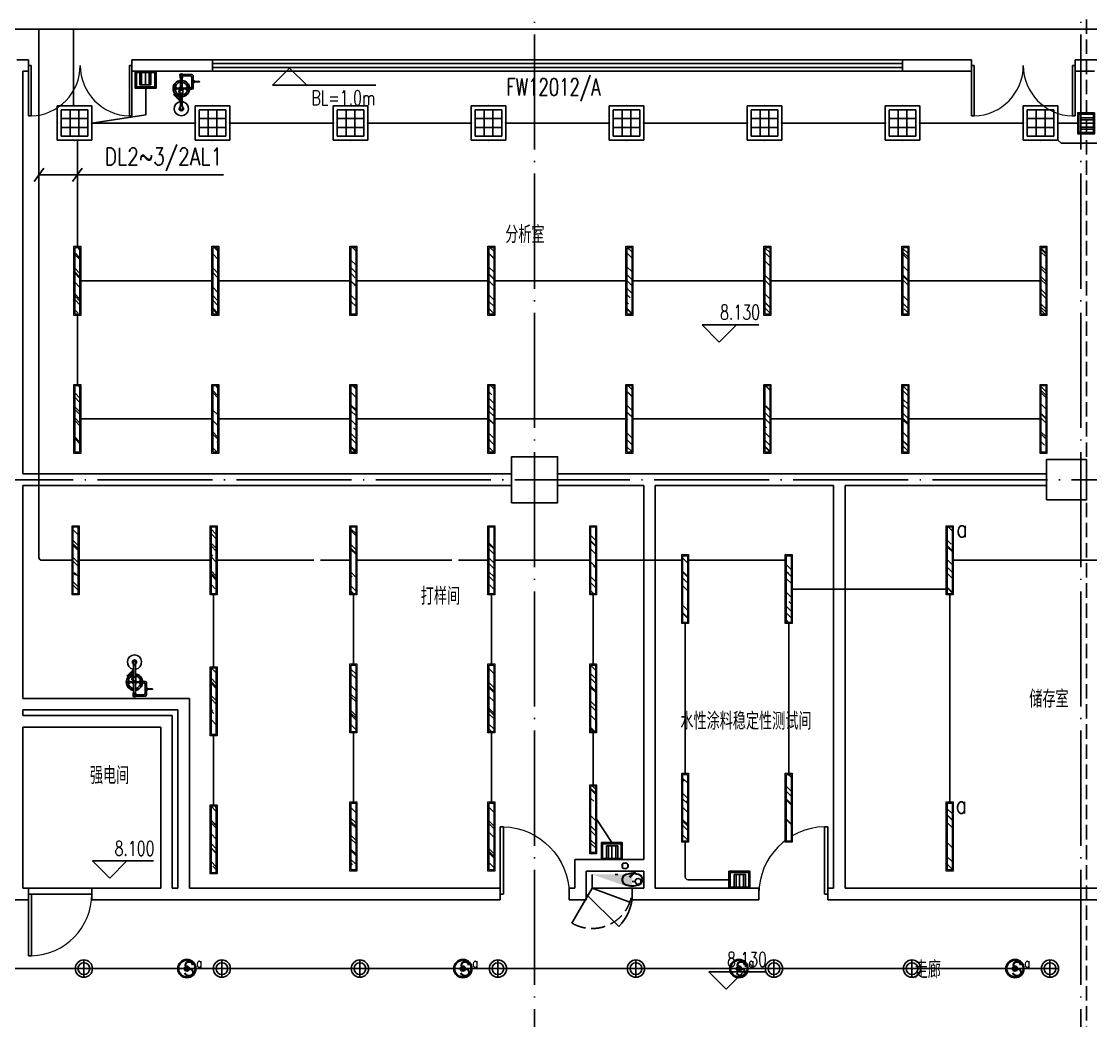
# Model space of a CAD drawing. Extents: x -621157 to 1764546, y -106808 to 741893.
# Drawn here: x 390501 to 409094, y 110600 to 127966 of the extents above; entities that cross this region are included whole.
import ezdxf
from ezdxf.enums import TextEntityAlignment as Align

# ---------------------------------------------------------------- set-up
doc = ezdxf.new("R2010")
doc.units = 0
doc.header["$LTSCALE"] = 1000
doc.header["$MEASUREMENT"] = 0
doc.linetypes.add('XREF-A-101-平面图_t3$0$DASH', pattern=[0.35, 0.25, -0.1])
doc.linetypes.add('XREF-A-101-平面图_t3$0$DOTE', pattern=[2.4200000000000004, 2, -0.2, 0.02, -0.2])
for name, color, linetype in [('0-底图', 7, 'Continuous'), ('A-吊顶图及精装修区域', 7, 'Continuous'), ('EQUIP-照明', 3, 'Continuous'), ('I-LIGHT', 3, 'Continuous'), ('SIG_TEXT', 2, 'Continuous'), ('TEL_TEXT', 7, 'Continuous'), ('WIRE-控制', 6, 'Continuous'), ('WIRE-照明', 4, 'Continuous'), ('XREF-A-101-平面图_t3$0$1212121', 8, 'Continuous'), ('XREF-A-101-平面图_t3$0$A-COLUMN', 8, 'Continuous'), ('XREF-A-101-平面图_t3$0$A-DIM_ELEV', 8, 'Continuous'), ('XREF-A-101-平面图_t3$0$A-DOTE', 8, 'Continuous'), ('XREF-A-101-平面图_t3$0$A-DRWD', 8, 'Continuous'), ('XREF-A-101-平面图_t3$0$A-DRWD-TEXT', 8, 'Continuous'), ('XREF-A-101-平面图_t3$0$A-GROUND', 8, 'Continuous'), ('XREF-A-101-平面图_t3$0$A-ROOM-CH', 8, 'Continuous'), ('XREF-A-101-平面图_t3$0$A-WALL', 8, 'Continuous'), ('XREF-A-101-平面图_t3$0$A-WINDOW', 8, 'Continuous'), ('XREF-A-101-平面图_t3$0$P-EQUIPMENT', 8, 'Continuous'), ('XREF-A-101-平面图_t3$0$家具-实验室家具', 8, 'Continuous'), ('XREF-A-101-平面图_t3$0$水-尺寸', 8, 'Continuous'), ('控制系统', 6, 'Continuous')]:
    doc.layers.add(name, color=color, linetype=linetype)
doc.layers.add('弱电设备层', color=1, linetype='Continuous', lineweight=9)
doc.layers.add('灯具图例与顶面填充$0$I-C-light', color=3, linetype='Continuous', lineweight=13)
doc.styles.add('_TEL_DIM', font='SIMPLEX', dxfattribs={"width": 0.8, "height": 3.5, "bigfont": 'HZTXT'})
doc.styles.add('DIM_FONT', font='ROMANS', dxfattribs={"width": 0.8, "bigfont": 'HZDXC'})
doc.styles.get("Standard").update_dxf_attribs({"font": 'romans.shx', "bigfont": 'HZDXC.SHX'})
doc.styles.add('XREF-A-101-平面图_t3$0$-HZDXCROMANS', font='ROMANS.shx', dxfattribs={"bigfont": 'HZDXC.shx'})
doc.styles.add('XREF-A-101-平面图_t3$0$A-STANDARD', font='SIMPLEX', dxfattribs={"bigfont": 'GBCBIG'})
doc.styles.add('XREF-A-101-平面图_t3$0$A-WIN-LABEL', font='SIMPLEX', dxfattribs={"bigfont": 'GBCBIG'})
doc.styles.add('XZC', font='SIMPLEX.SHX', dxfattribs={"width": 0.7, "bigfont": 'hztxt.shx'})
doc.linetypes.add('Ground', pattern='A,0.75,-0.125,[135,sr.shx,S=0.1,R=0,X=-0.15,Y=0],0.125,-0.125', length=1.125)
doc.linetypes.add('LED_LINE', pattern='A,12.7,-5.08,["LED",XZC,S=2.54,R=0,X=-2.54,Y=-1.27],-6.35', length=24.13)
doc.dimstyles.get("Standard").update_dxf_attribs({"dimscale": 100, "dimtxt": 3.5, "dimasz": 1, "dimexe": 2.5, "dimexo": 3, "dimgap": 1.5, "dimtad": 1, "dimdec": 0, "dimzin": 0, "dimdsep": 46, "dimtxsty": 'Standard', "dimblk": 'ARCHTICK', "dimcen": 0.09, "dimadec": 0, "dimazin": 0, "dimtfac": 1, "dimtdec": 0, "dimtix": 1, "dimtmove": 2, "dimatfit": 3, "dimfxl": 0, "dimtolj": 1, "dimtzin": 0, "dimarcsym": 0})

# ---------------------------------------------------------------- blocks, each defined once
blk = doc.blocks.new('XREF-A-101-平面图_t3$0$轴网(2)')
at = {"layer": 'XREF-A-101-平面图_t3$0$A-DOTE', "linetype": 'XREF-A-101-平面图_t3$0$DOTE'}
for p, q in [((28500, -3300.000000282307), (28500, 43300.00000002701)), ((38000, -3300.000000282307), (38000, 43300.00000002701)), ((-3300.000003941357, 20000), (69800.00000013877, 20000))]:
    blk.add_line(p, q, dxfattribs=at)
blk = doc.blocks.new('XREF-A-101-平面图_t3$0$柱网2F')
at = {"layer": 'XREF-A-101-平面图_t3$0$A-COLUMN'}
for points in [[(28099.99999995437, -20400.00000055961), (28899.99999995437, -20400.00000055961), (28899.99999995437, -19600.00000055961), (28099.99999995437, -19600.00000055961)], [(37399.99999933597, -20350.00000055961), (38099.99999971781, -20350.00000055961), (38099.99999971781, -19650.00000055961), (37399.99999933597, -19650.00000055961)]]:
    blk.add_lwpolyline(points, close=True, dxfattribs=at)
blk = doc.blocks.new('XREF-A-101-平面图_t3$0$ROOM')
at = {"layer": 'XREF-A-101-平面图_t3$0$A-ROOM-CH', "style": 'XREF-A-101-平面图_t3$0$-HZDXCROMANS', "width": 0.6}
for tag, p in [('中文房间名称', (0, -999.9999999999964)), ('英文房间名称', (0, -1499.999999999996))]:
    blk.add_attdef(tag, text='', height=300, dxfattribs=at).set_placement(p, align=Align.CENTER)
blk = doc.blocks.new('_ArchTick')
at = {"color": 0, "linetype": 'ByBlock', "const_width": 0.4}
blk.add_lwpolyline([(-0.5, -0.5), (0.5, 0.5)], dxfattribs=at)
blk = doc.blocks.new('*D25423')
at = {"layer": 'Defpoints', "color": 0}
blk.add_point((0, 0), dxfattribs=at)
blk.add_point((0, 0), dxfattribs=at)
blk.add_point((0, 0), dxfattribs=at)
blk.add_point((0, 0), dxfattribs=at)
at = {"layer": 'XREF-A-101-平面图_t3$0$水-尺寸', "color": 0, "linetype": 'ByBlock', "lineweight": -2}
blk.add_line((0, 300), (0, 250), dxfattribs=at)
blk.add_line((0, 300), (0, 250), dxfattribs=at)
blk.add_arc((0, 0), 0, 180, 180, dxfattribs=at)
at = {"layer": 'XREF-A-101-平面图_t3$0$水-尺寸', "color": 0, "linetype": 'ByBlock', "lineweight": -2, "xscale": 100, "yscale": 100, "zscale": 100}
for rotation in [90, 90.00000000000001]:
    blk.add_blockref('_ArchTick', (0, 0), dxfattribs=dict(at, rotation=rotation))
at = {"layer": 'XREF-A-101-平面图_t3$0$水-尺寸', "color": 0, "insert": (0, 0), "char_height": 350, "attachment_point": 5}
blk.add_mtext('\\A1;0%%d', dxfattribs=at)
blk = doc.blocks.new('XREF-A-101-平面图_t3$0$Shower_plan')
at = {"layer": 'XREF-A-101-平面图_t3$0$1212121'}
for p, q in [((-20.38732161710504, -111.8751057969639), (-20.38741419382859, -94.03529082040768)), ((-16.43627401452977, -313.7513316784753), (-16.43728107551578, -119.6875852990197)), ((16.43872598547023, -313.7511610792717), (16.43771892448422, -119.6874146998161)), ((20.38767838280182, -111.8748942021048), (20.38758580607828, -94.03507922554854)), ((164.2387425079214, -89.9232749825751), (164.2387425079214, -65.5)), ((183.7512000342394, -113.5), (207.7512000342394, -113.5)), ((212.0398391601193, -177.4825908186031), (207.7512000342394, -177.4825685633696)), ((215.1648067268106, -183.732607035141), (219.7398067267641, -183.7326307762996)), ((-94.43482780561317, -290.3749935188098), (-90.11887410667259, -290.4263712189859)), ((-75.38659235893283, -314.6870369400131), (-21.95459727954585, -315.1530535995262)), ((-75.26885418279562, -301.1875503675546), (-17.66767072945368, -301.6899293458555)), ((-34.3735605214024, -354.8922234539641), (-31.2485605214024, -354.8922072373098)), ((-34.37352808809374, -361.1422234538477), (-31.24852808809374, -361.1422072371934)), ((74.91789352882188, -302.4974308308447), (17.3167100752471, -301.9950518525438)), ((74.80015535268467, -315.9969174034195), (21.95706578635145, -315.5360369881382)), ((93.96612897526938, -326.8094742521644), (89.65017527656164, -326.7580965518719)), ((159.7512000342394, -296.5922338854289), (159.7512000342394, -320.592233885458)), ((183.7213266286271, -273.7893266339961), (207.7512000342394, -273.7893266339961)), ((212.0398391601193, -199.3576232514461), (207.7512000342394, -199.3576455066795)), ((215.1647580768476, -193.1076070350246), (219.7397580770339, -193.1076307761832)), ((-16.4347526562633, -606.9218877173262), (-16.4358458785573, -396.2544953338802)), ((16.4402473437367, -606.9217171181226), (16.4391541214427, -396.2543247346766))]:
    blk.add_line(p, q, dxfattribs=at)
for points in [[(-22.26228107523639, -119.6876155269565), (-22.26232161710504, -111.8751155269565), (22.26267838280182, -111.8748844721122), (22.26271892467048, -119.6873844719958)], [(-37.49780752474908, -499.9970463420032), (-34.37280752474908, -499.9970301253488), (-34.37360653898213, -346.0245285240235), (-37.49860653898213, -346.0245447406778)], [(23.96253858075943, -387.6291977155488), (-23.95931985497009, -387.6294463978847), (-23.95957577007357, -338.3138295413228), (-21.95448749570642, -336.3087204570184), (21.95717358158436, -336.3084925848525), (23.96228266588878, -338.3135808591032)]]:
    blk.add_lwpolyline(points, close=True, dxfattribs=at)
for points in [[(143.262583513977, -320.592233885458), (183.7512000342394, -320.592233885458, 0.414213562373095), (207.7512000342394, -296.592233885458), (207.7512000342394, -89.5, 0.4142135623731468), (183.7512000342394, -65.5), (23.3465736247017, -65.5000000000291)], [(143.2361511571507, -296.5922338854289), (159.7512000342394, -296.5922338854289, 0.414213562373095), (183.7512000342394, -272.5922338854289), (183.7512000342394, -113.5, 0.414213562373095), (159.7512000342394, -89.5), (23.34657362468715, -89.5)], [(-92.62638109421823, -325.0068469820544, -0.03496246130469479), (-94.73800374299753, -325.1361868738895, -0.1048723795575514), (-100.8741382375592, -323.7788244041149, -0.1009094384567639), (-106.1556970203528, -319.9455592884915, -0.09576801971267164), (-109.6043490284355, -314.3318009270588, -0.09242464082948439), (-110.7962622508639, -307.6142131338129, -0.09242464082948516)], [(-110.7962622508639, -307.6142131338129, -0.09242464082948516), (-109.4873619835125, -300.9184366307454, -0.09576801971267423), (-105.941319259, -295.3656837450108, -0.1009094384567554), (-100.5937040044228, -291.6251228634501, -0.1048723795575489), (-94.43482780561317, -290.3749935188098, -0.001591059795797627), (-94.33844209637027, -290.3761409074068, -0.100909438456764)], [(-37.49858936306555, -349.3344328879612, 0.1537375786967731), (-38.2798522367375, -346.8536350042559), (-42.9673522367375, -346.8536593292374, 0.0782475462401338), (-43.74858936306555, -349.3344653212698), (-43.74851212056819, -364.2192769485991, 0.1537375786967731), (-42.96724924689624, -366.7000748323044), (-38.27974924689624, -366.7000505073229, 0.1537375786967731), (-37.49851212056819, -364.2192445152905)], [(92.15768226410728, -292.1776207889197, -0.03496246130469479), (94.26930491288658, -292.048280897201, -0.1048723795575514), (100.4054394074483, -293.4056433668593, -0.1009094384567639), (105.6869981902419, -297.2389084824827, -0.09576801971267164), (109.1356501983246, -302.8526668439154, -0.09242464082948439), (110.327563420753, -309.5702546370449, -0.09242464082948516)], [(110.327563420753, -309.5702546370449, -0.09242464082948516), (109.0186631534016, -316.2660311401123, -0.09576801971267423), (105.4726204288891, -321.8187840259634, -0.1009094384567554), (100.1250051743118, -325.5593449075241, -0.1048723795575489), (93.96612897526938, -326.8094742521644, -0.001591059795797627), (93.86974326602649, -326.8083268635673, -0.100909438456764)], [(-16.43515028303955, -530.2979750528466), (-127.684378333739, -419.0499016152462, -1), (-122.1601352730067, -413.5256012200844)], [(-122.1601352730067, -413.5256012200844), (-52.63438540149946, -483.0506295104278, -1)], [(-37.49785492441151, -490.8630509620998), (-54.25236658763606, -490.8631379067665, -1), (-54.25240712950472, -483.0506379068829), (-37.49789546581451, -483.0505509622162)], [(-44.8218448596308, -490.8630889686756), (-16.43520761758555, -519.2494315969525, -1)], [(-23.01373027369846, -387.6294414908625), (-23.01369191787671, -395.0207266872749, 0.154019080069413), (-19.10334316419903, -396.2545091763604), (19.10665140708443, -396.25431089208, 0.154019080069413), (23.01698735530954, -395.020487818867), (23.01694899972063, -387.629202622571)]]:
    blk.add_lwpolyline(points, format="xyb", dxfattribs=at)
for points in [[(212.0398391601193, -177.4825908186031), (213.6023391601193, -177.4825989269302), (215.1648310517921, -179.045107035141), (215.1647337518662, -197.7951070349081), (213.602225643539, -199.357598926581)], [(212.0398391601193, -199.3576232514461), (213.6023391601193, -199.3576151431189), (215.1648310517921, -197.7951070349081), (215.1647337518662, -179.045107035141), (213.602225643539, -177.4826151434681)], [(-23.95940865634475, -370.5171694116434), (-31.24847943813074, -370.5172072370769), (-31.24860917136539, -345.5172072374262), (-23.95953838957939, -345.5171694121091)], [(-21.95448749570642, -336.3087204570184), (-21.95460455317516, -313.7513603147818), (21.95705652388278, -313.7511324427323), (21.95717358158436, -336.3084925848525)], [(-34.37285492441151, -490.8630347454455), (-28.47111658763606, -490.8630041193683), (-28.47115712950472, -483.0505041194847), (-34.37289546581451, -483.0505347455619)], [(-31.24699319631327, -656.9207182016689), (-19.52091869490687, -636.6103179883212)], [(19.53415147343185, -636.6229842801113), (31.25300680368673, -656.9203938685823), (15.62814724433701, -683.9837688198313), (-15.62185275566299, -683.9839309862582), (-31.24699319631327, -656.9207182016689)]]:
    blk.add_lwpolyline(points, dxfattribs=at)
for points in [[(221.3022175351653, -200.920138884394), (229.1147175351653, -200.9201794260298, 0.4142135623730951), (230.6772256437253, -199.357687534357), (230.6772530092421, -194.0842500344734, -0.4142135623731049), (232.2397611173365, -192.5217581428005), (312.7085111173365, -192.5221757216495, 0.4142135623730951), (313.4897651716165, -191.7409297758131), (313.4897996321815, -185.1003047759295, 0.4142135623730951), (312.7085536862287, -184.319050721766), (232.2398036862287, -184.318633142917, -0.4142135623730951), (230.677311794323, -182.7561250345898), (230.6773391603056, -177.4826875347062, 0.4142135623730951), (229.1148472683999, -175.920179426379), (221.3023472683999, -175.9201388847432, 0.4142135623730951), (219.7398391603056, -177.482630776416), (219.7397256437253, -199.3576307760668, 0.4142135623730951)], [(-106.4803085521562, -307.665590833989, -0.09242464082948516), (-105.1714082848048, -300.9698143309215, -0.09576801971267423), (-101.6253655605251, -295.4170614451868, -0.1009094384567554), (-96.27775030548219, -291.6765005636262, -0.1048723795575489), (-90.11887410667259, -290.4263712189859, -0.1048723795575556), (-83.98273961211089, -291.7837336887605, -0.100909438456764), (-78.70118082931731, -295.6169988043839, -0.09576801971268463), (-75.25252882123459, -301.2307571658166, -0.09242464082948798), (-74.06061559927184, -307.9483449590625, -0.092424640829484), (-75.36951586639043, -314.6441214620136, -0.09576801971268026), (-78.91555859067012, -320.1968743478647, -0.10090943845676), (-84.26317384571303, -323.9374352294253, -0.1048723795575508), (-90.42205004452262, -325.1875645740656, -0.1048723795575514), (-96.55818453908432, -323.8302021042909, -0.1009094384567639), (-101.8397433218779, -319.9969369886676, -0.09576801971267164), (-105.2883953299606, -314.3831786272349, -0.09242464082948439)], [(106.0116097218124, -309.5188769368688, -0.09242464082948516), (104.7027094546938, -316.2146534399362, -0.09576801971267423), (101.1566667304141, -321.7674063257873, -0.1009094384567554), (95.80905147537123, -325.5079672072316, -0.1048723795575489), (89.65017527656164, -326.7580965518719, -0.1048723795575556), (83.51404078199994, -325.4007340822136, -0.100909438456764), (78.23248199920636, -321.5674689665902, -0.09576801971268463), (74.78382999112364, -315.9537106051575, -0.09242464082948798), (73.59191676892806, -309.236122812028, -0.092424640829484), (74.90081703604665, -302.5403463089606, -0.09576801971268026), (78.44685976055916, -296.9875934231095, -0.10090943845676), (83.79447501560207, -293.2470325415488, -0.1048723795575508), (89.95335121441167, -291.9969031969085, -0.1048723795575514), (96.08948570897337, -293.3542656666832, -0.1009094384567639), (101.371044491767, -297.1875307823066, -0.09576801971267164), (104.8196964998497, -302.8012891436229, -0.09242464082948439)], [(-19.5157434620196, -656.86944815272), (-19.5285026562633, -606.921903771814), (19.5339973437367, -606.9217010636348), (19.5342565382598, -656.8692455095006, -1.000000000000236)]]:
    blk.add_lwpolyline(points, format="xyb", close=True, dxfattribs=at)
for centre, radius in [((-1.164153218269348e-10, -77.5), 26.25000000035418), ((-1.164153218269348e-10, -77.5), 16.43750000021945), ((-59.77668725384865, -481.4326448461507), 3.906250000052664)]:
    blk.add_circle(centre, radius, dxfattribs=at)
for centre, radius, start, end in [((0.001200032304041088, -308.7499999968568), 143.750000001938, 96.56630742033923, 263.4342872247272), ((0.001200032304041088, -308.7499999968568), 138.7500000018706, 96.80401909926765, 263.1965755394629), ((0.001200032304041088, -308.7499999968568), 143.750000001938, 276.5663074203392, 83.4342872247272), ((0.001200032304041088, -308.7499999968568), 138.7500000018706, 276.8040190992676, 83.19657553946291), ((-0.2343494152883068, -308.5922338854289), 111.1750000014988, 98.38006954100634, 261.6205250975174), ((-0.2343494152883068, -308.5922338854289), 36.00000000048535, 190.307220199843, 231.7639697458169), ((-0.2343494152883068, -308.5922338854289), 36.00000000048535, 116.7474590651293, 168.6933744529754), ((-0.2343494152883068, -308.5922338854289), 18.75000000025278, 149.780856361441, 195.9710956486811), ((-0.2343494152883068, -308.5922338854289), 111.1750000014988, 278.6255551403021, 81.37503951491487), ((-0.2343494152883068, -308.5922338854289), 36.00000000048535, 10.30722019984303, 62.41036952207711), ((-0.2343494152883068, -308.5922338854289), 18.75000000025278, 344.029499005196, 27.22374202344961), ((-0.2343494152883068, -308.5922338854289), 36.00000000048535, 308.7702242563111, 348.6933744529754), ((0.003006803686730564, -656.9205560351256), 124.5898968914019, 97.58159588758213, 82.41899877456459), ((0.003006803686730564, -656.9205560351256), 37.50000000050557, 121.3804087790803, 58.61213086030856)]:
    blk.add_arc(centre, radius, start, end, dxfattribs=at)
blk = doc.blocks.new('XREF-A-101-平面图_t3$0$G$C45C07046')
at = {"layer": 'XREF-A-101-平面图_t3$0$家具-实验室家具', "color": 252, "rotation": 1.29395466828384e-08}
blk.add_blockref('XREF-A-101-平面图_t3$0$Shower_plan', (122358.383637743, 127107.0718529529, 299.9999999999977), dxfattribs=at)
at = {"layer": 'XREF-A-101-平面图_t3$0$家具-实验室家具', "color": 252, "xscale": -1, "rotation": 179.9999999870604}
blk.add_blockref('XREF-A-101-平面图_t3$0$Shower_plan', (121543.5734563926, 116173.8391162378, 299.9999999999977), dxfattribs=at)
blk = doc.blocks.new('XREF-A-101-平面图_t3$0$DOOR2DLIB$SYSLIB$00000107')
at = {"color": 0}
for p, q in [((0.45, 0.9750000000000001), (0.5000000000000002, 0.9750000000000001)), ((0.45, 0), (0.45, 0.9750000000000001)), ((0.5, 0), (0.5, 0.9750000000000001)), ((0.5, 0), (0.45, 0))]:
    blk.add_line(p, q, dxfattribs=at)
at = {"color": 0, "lineweight": 13}
blk.add_arc((0.475, 0), 0.975, 91.4692835813538, 180, dxfattribs=at)
blk = doc.blocks.new('XREF-A-101-平面图_t3$0$DOOR2DLIB$SYSLIB$00000108')
at = {"color": 0}
for p, q in [((-0.5, -5.684341886080802e-17), (-0.5000000000000007, 0.4875)), ((-0.4750000000000007, 0.4875), (-0.5000000000000007, 0.4875)), ((-0.475, -2.842170943040401e-17), (-0.4750000000000007, 0.4875)), ((0.475, -2.842170943040401e-17), (0.4750000000000007, 0.4875)), ((0.4750000000000007, 0.4875), (0.5000000000000007, 0.4875)), ((0.5, -5.684341886080802e-17), (0.5000000000000007, 0.4875)), ((-0.5, -5.684341886080802e-17), (-0.475, -2.842170943040401e-17)), ((0.5, -5.684341886080802e-17), (0.475, -2.842170943040401e-17))]:
    blk.add_line(p, q, dxfattribs=at)
at = {"color": 0, "lineweight": 13}
for centre, start, end in [((-0.4875, -4.263256414560601e-17), 0, 88.53071641864632), ((0.4875, -4.263256414560601e-17), 91.4692835813537, 180)]:
    blk.add_arc(centre, 0.4875, start, end, dxfattribs=at)
blk = doc.blocks.new('XREF-A-101-平面图_t3$0$WINDOW2DLIB$DYNSTYLE$00000005')
at = {"color": 0}
for points in [[(-0.4999999999999964, 0.5000000000000142), (-0.4999999999999964, -0.4999999999999858)], [(-0.4999999999999964, 0.5000000000000142), (0.5000000000000036, 0.5000000000000142)], [(0.5000000000000036, -0.4999999999999858), (0.5000000000000036, 0.5000000000000142)], [(0.5000000000000036, 0.1666666666666714), (-0.4999999999999964, 0.1666666666666714)], [(0.5000000000000036, -0.1666666666666572), (-0.4999999999999964, -0.1666666666666572)], [(-0.4999999999999964, -0.4999999999999858), (0.5000000000000036, -0.4999999999999858)]]:
    blk.add_lwpolyline(points, dxfattribs=at)
blk = doc.blocks.new('XREF-A-101-平面图_t3$0$DOOR2DLIB$SYSLIB$00000101')
at = {"color": 0}
blk.add_line((0.4999999999999964, 3.552713678800501e-15), (-0.2071067811864751, 0.7071067811864857), dxfattribs=at)
blk.add_arc((0.5000000000013856, -1.154631945610163e-12), 1.000000000001696, 135, 180, dxfattribs=at)
blk = doc.blocks.new('筒灯')
at = {"color": 8}
for p, q in [((150.000000493601, 4.433095455169678e-07), (-150.0000005108304, 4.433095455169678e-07)), ((4.656612873077393e-09, 150.0000012107193), (6.05359673500061e-09, -150.0000003315508))]:
    blk.add_line(p, q, dxfattribs=at)
blk.add_circle((6.05359673500061e-09, -3.390014171600342e-07), 150.0000004976955)
blk.add_circle((6.05359673500061e-09, -3.390014171600342e-07), 102.0000002986173, dxfattribs=at)
blk = doc.blocks.new('G$C3816A8C5')
at = {"layer": '弱电设备层', "lineweight": -3}
for p, q in [((-114.4877309418807, 24.70498821584624), (-114.4877309418807, 297.8397241578496)), ((-114.4877309418807, 297.8397241578496), (129.2854654945259, 297.8397241578496)), ((-72.43101293776999, 24.70498821584624), (-72.43101293776999, 297.8397241578496)), ((0.9039043843513355, 24.70498821584624), (0.9039043843513355, 297.8397241578496)), ((87.22874749041512, 24.70498821584624), (87.22874749041512, 297.8397241578496)), ((129.2854654945259, 24.70498821584624), (129.2854654945259, 297.8397241578496))]:
    blk.add_line(p, q, dxfattribs=at)
for points in [[(-227.8072197995207, 0), (-227.8072197995207, 368.1061068811396), (227.8072197995498, 368.1061068811396), (227.8072197995498, 0)], [(-200.4067214243405, 24.70498821584624), (-200.4067214243405, 340.8878406441363), (202.2145301930141, 340.8878406441363), (202.2145301930141, 24.70498821584624)]]:
    blk.add_lwpolyline(points, close=True, dxfattribs=at)
blk = doc.blocks.new('灯具图例与顶面填充$0$顶面图例$0$16-吊线灯-011')
at = {"color": 8}
blk.add_wipeout([(7.275957614183426e-11, 35.00000000004627), (7.275957614183426e-11, -24.999999999941792), (600.0000000000729, -24.999999999941792), (600.0000000000729, 35.00000000004627)], dxfattribs=at)
at = {"linetype": 'ByBlock'}
h = blk.add_hatch(dxfattribs=at)
h.set_pattern_fill('AR-RROOF', color=250, scale=5.000000000000005, angle=45)
h.set_pattern_definition([(45, (-809054.5176803959, -461832.9262940821), (107.7630734528299, 287.3681958742129), [1905.000000000004, -254.0000000000005, 635.0000000000007, -127.0000000000002]), (45, (-808979.981554591, -461668.5876070666), (-209.2399676209113, 29.63484519952821), [381.0000000000003, -41.91000000000004, 762.0000000000007, -95.25000000000009]), (45, (-809085.9485768196, -461711.6928364477), (406.8056022844329, 527.1410343067594), [1016.000000000002, -177.8000000000002, 508.000000000001, -127.0000000000002])])
h.paths.add_polyline_path([(10.00000000004366, 24.99999999262218), (590.0000000000437, 24.99999999262218), (590.0000000000437, -15.00000000740692), (10.00000000004366, -15.00000000740692)])
at = {"color": 0, "linetype": 'ByBlock'}
for points in [[(4.365574568510056e-11, 35.00000000007276), (600.0000000000437, 35.00000000007276), (600.0000000000437, -24.99999999995634), (4.365574568510056e-11, -24.99999999995634)], [(10.00000000004366, 24.99999999262218), (590.0000000000437, 24.99999999262218), (590.0000000000437, -15.00000000740692), (10.00000000004366, -15.00000000740692)]]:
    blk.add_lwpolyline(points, close=True, dxfattribs=at)
blk = doc.blocks.new('$equip$00001153')
for p, q in [((-0.5, 0.5), (0.5, 0.5)), ((-0.5, -0.5), (-0.5, 0.5)), ((-0.3846153846170637, 0.3846153846170637), (0.3846153846170637, 0.3846153846170637)), ((-0.3846153846170637, -0.3846153846170637), (-0.3846153846170637, 0.3846153846170637)), ((-0.1285846153841703, 0.3846153846170637), (-0.1285846153841703, -0.3846153846170637)), ((0.1280153846164467, 0.3846153846170637), (0.1280153846164467, -0.3846153846170637)), ((0.3846153846170637, 0.3846153846170637), (0.3846153846170637, -0.3846153846170637)), ((0.5, 0.5), (0.5, -0.5)), ((-0.3846153846170637, 0.1280153846164467), (0.3846153846170637, 0.1280153846164467)), ((-0.3846153846170637, -0.1285846153841703), (0.3846153846170637, -0.1285846153841703)), ((0.5, -0.5), (-0.5, -0.5)), ((0.3846153846170637, -0.3846153846170637), (-0.3846153846170637, -0.3846153846170637))]:
    blk.add_line(p, q)
for p in [(0, 0.5), (-0.5, 0), (0.5, 0), (0, -0.5)]:
    blk.add_point(p)
at = {"layer": 'TEL_TEXT', "style": '_TEL_DIM', "flags": 1}
blk.add_attdef('A', text='', height=2e-05, dxfattribs=at).set_placement((0, 0), align=Align.MIDDLE_CENTER)
blk = doc.blocks.new('G$CDFA8365F')
at = {"layer": 'EQUIP-照明', "xscale": 600.000000002794, "yscale": 600.0000000027358, "zscale": 600.0000000027285}
for p in [(-46000.00000042608, -13799.99999999863), (-43600.00000042608, -13799.99999999863), (-41200.00000042608, -13799.99999999863), (-38800.00000042887, -13800), (-36400.00000042887, -13800), (-34000.00000042887, -13800), (-31600.00000042887, -13800), (-29200.00000042887, -13800)]:
    blk.add_blockref('$equip$00001153', p, dxfattribs=at)
at = {"layer": '灯具图例与顶面填充$0$I-C-light', "xscale": 2, "yscale": 2, "zscale": 2, "rotation": 90}
for p in [(-45939.99999647005, -17143.16756143064), (-43539.99999647564, -17143.16756143064), (-41139.99999648123, -17143.16756143064), (-38739.99999648682, -17143.16756143064), (-36339.99999649241, -17143.16756143064), (-33939.99999649799, -17143.16756143064), (-31539.99999650358, -17143.16756143064), (-29139.99999650917, -17143.16756143064), (-45939.99999647005, -19543.16756143064), (-43539.99999647564, -19543.16756143064), (-41139.99999648123, -19543.16756143064), (-38739.99999648682, -19543.16756143064), (-36339.99999649241, -19543.16756143064), (-33939.99999649799, -19543.16756143064), (-31539.99999650358, -19543.16756143064), (-29139.99999650917, -19543.16756143064), (-45970.00000041525, -22000.40696082902), (-43570.00000041525, -22000.40696082902), (-41139.99999648123, -22000.40696082902), (-38739.99999648682, -22000.40696082902), (-36970.00000042643, -22000.40696082902), (-30770.00000356013, -22000.40696082902), (-35369.9999999943, -22500.40696082902), (-33569.99999999988, -22500.40696082902), (-41139.99999648123, -24400.40696082902), (-38739.99999648682, -24400.40696082902), (-36970.00000042643, -24400.40696082902), (-43570.00000041525, -24450.14436269613), (-35369.9999999943, -26300.40696082902), (-33569.99999999988, -26300.40696082902), (-36970.00000042643, -26500.40696082902), (-43570.00000041525, -26850.14436269618), (-41139.99999648123, -26800.40696082902), (-38739.99999648682, -26800.40696082902), (-30770.00000356013, -26800.40696082902)]:
    blk.add_blockref('灯具图例与顶面填充$0$顶面图例$0$16-吊线灯-011', p, dxfattribs=at)
at = {"layer": 'SIG_TEXT', "style": 'DIM_FONT', "width": 0.7999999999999999}
for p in [(-30665.08401548347, -21000.00000537136, -672), (-30675.08401548359, -25800.00000537121, -672)]:
    blk.add_text('a', height=299.9999969301508, dxfattribs=at).set_placement(p)
blk = doc.blocks.new('SS')
at = {"layer": '控制系统'}
for p, q in [((351170.9221814078, 52844.45951377213), (351274.5720618328, 52740.80963334715)), ((351274.5720618328, 52844.45951377213), (351170.9221814078, 52740.80963334715)), ((351194.699666087, 52860.34712109803), (351250.7945771536, 52724.92202602094)), ((351250.7945771537, 52860.3471210982), (351194.699666087, 52724.92202602094)), ((351222.7471216203, 52865.92610687733), (351222.7471216203, 52719.34304024195)), ((351296.038654938, 52792.63457355965), (351149.4555883026, 52792.63457355965)), ((351290.4596691587, 52820.68202909302), (351155.0345740816, 52764.58711802625)), ((351155.0345740816, 52820.68202909302), (351290.4596691589, 52764.58711802625))]:
    blk.add_line(p, q, dxfattribs=at)
for radius in [302.5488719271049, 271.6729293606855, 83.51830983058623, 73.29153331768786]:
    blk.add_circle((351222.7471216203, 52792.63457355965), radius, dxfattribs=at)
at = {"color": 7, "style": '_TEL_DIM', "width": 0.7999999999999998}
blk.add_text('s', height=673.2195845697329, dxfattribs=at).set_placement((351098.1309918379, 52553.55813561331))
at = {"layer": 'SIG_TEXT', "style": 'DIM_FONT', "width": 0.75}
blk.add_text('a', height=299.9999999301508, dxfattribs=at).set_placement((351534.8636026714, 52834.51685325167))
blk = doc.blocks.new('XREF-A-101-平面图_t3$0$单出口消火栓新')
for p, q in [((-240.0000000015134, 700), (-846.2177826506086, 1049.999999999956)), ((-479.4141003288096, 42.21516544965561), (-240.0000000015134, 700)), ((-240.0000000008149, 0), (-240.0000000015134, 700)), ((-240.0000000015134, 700), (-1.513399183750153e-09, 700))]:
    blk.add_line(p, q)
at = {"color": 0, "linetype": 'XREF-A-101-平面图_t3$0$DASH'}
blk.add_arc((-240.0000000015134, 700.0000000000018), 699.9999999999661, 150.0000000000027, 270.0000000000572, dxfattribs=at)
blk.add_solid([(-240.0000000001164, 0), (0, 0), (-1.513399183750153e-09, 700)])
at = {"layer": 'XREF-A-101-平面图_t3$0$水-尺寸', "linetype": 'ByBlock'}
dim = blk.add_angular_dim_3p(base=(0, 0), center=(0, 0), p1=(0, 0), p2=(0, 0), dimstyle='Standard', dxfattribs=at)
dim.commit()
dim.dimension.update_dxf_attribs({"geometry": '*D25423', "text_midpoint": (0, 0)})
blk = doc.blocks.new('*U25256')
at = {"layer": 'XREF-A-101-平面图_t3$0$P-EQUIPMENT', "color": 10}
blk.add_line((2.328306436538696e-10, 120.0000000017171), (50.00000000023283, 120.0000000017171), dxfattribs=at)
at = {"layer": 'XREF-A-101-平面图_t3$0$P-EQUIPMENT'}
blk.add_circle((100, 120.0000000000582), 50, dxfattribs=at)
at = {"layer": 'XREF-A-101-平面图_t3$0$P-EQUIPMENT', "xscale": -1, "rotation": 90}
blk.add_blockref('XREF-A-101-平面图_t3$0$单出口消火栓新', (0, 0), dxfattribs=at)
blk = doc.blocks.new('XREF-A-101-平面图_t3$0$G$C156FCA62')
at = {"layer": 'XREF-A-101-平面图_t3$0$P-EQUIPMENT', "xscale": -1, "rotation": 180}
blk.add_blockref('*U25256', (30200.00000366766, 113139.9999997951), dxfattribs=at)
blk = doc.blocks.new('*U25374')
at = {"layer": 'XREF-A-101-平面图_t3$0$P-EQUIPMENT', "color": 10}
blk.add_line((2.328306436538696e-10, 120.0000000017171), (50.00000000023283, 120.0000000017171), dxfattribs=at)
at = {"layer": 'XREF-A-101-平面图_t3$0$P-EQUIPMENT'}
blk.add_circle((100, 120.0000000000582), 50, dxfattribs=at)
at = {"layer": 'XREF-A-101-平面图_t3$0$P-EQUIPMENT', "xscale": -1, "rotation": 90}
blk.add_blockref('XREF-A-101-平面图_t3$0$单出口消火栓新', (0, 0), dxfattribs=at)
blk = doc.blocks.new('XREF-A-101-平面图_t3$0$G$C646F86AA')
at = {"layer": 'XREF-A-101-平面图_t3$0$P-EQUIPMENT', "xscale": -1, "rotation": 180}
blk.add_blockref('*U25374', (30200.00000000105, 113139.9999999973), dxfattribs=at)
blk = doc.blocks.new('XREF-A-101-平面图_t3')
at = {"layer": 'XREF-A-101-平面图_t3$0$A-DIM_ELEV'}
for p, q in [((224241.0128613386, 127155.0666232523), (223941.0128613386, 126855.0666232523)), ((224241.0128613386, 127155.0666232523), (224541.0128613386, 126855.0666232523)), ((223941.0128613386, 126855.0666232523), (225741.0128613386, 126855.0666232523)), ((231712.2872475157, 122393.0856820194), (231412.2872475157, 122693.0856820194)), ((231412.2872475157, 122693.0856820194), (232402.8455018468, 122693.0856820194)), ((231712.2872475157, 122393.0856820194), (232012.2872475157, 122693.0856820194)), ((221113.1816741647, 113076.2512712873), (220813.1816741647, 113376.2512712873)), ((220813.1816741647, 113376.2512712873), (221872.9984741822, 113376.2512712873)), ((221113.1816741647, 113076.2512712873), (221413.1816741647, 113376.2512712873)), ((231833.0617001985, 111147.2168373507), (231533.0617001985, 111447.2168373507)), ((231533.0617001985, 111447.2168373507), (232523.6199545295, 111447.2168373507)), ((231833.0617001985, 111147.2168373507), (232133.0617001985, 111447.2168373507))]:
    blk.add_line(p, q, dxfattribs=at)
at = {"layer": 'XREF-A-101-平面图_t3$0$A-GROUND', "linetype": 'XREF-A-101-平面图_t3$0$DASH'}
blk.add_lwpolyline([(238100, 139199.9999997177), (238099.9999996602, 100399.9999999958)], dxfattribs=at)
at = {"layer": 'XREF-A-101-平面图_t3$0$A-WALL'}
for p, q in [((219699.9999995725, 127300), (219499.9999995725, 127300)), ((222899.9999995726, 127300), (221499.9999995725, 127300)), ((236099.9999998915, 127300), (234899.9999995726, 127300)), ((238340.0000004275, 127300), (237899.9999998915, 127300)), ((219599.9999995725, 127100), (219599.9999995725, 120099.9999997202)), ((219699.9999995725, 127100), (219599.9999995725, 127100)), ((222899.9999995726, 127100), (221499.9999995725, 127100)), ((236099.9999998915, 127100), (234899.9999995726, 127100)), ((238240.0000004275, 127100), (237899.9999998915, 127100)), ((219599.9999995725, 120099.9999997202), (228099.9999999544, 120099.9999997202)), ((228099.9999999544, 120099.9999997202), (228099.9999999544, 119899.9999997202)), ((228899.9999999544, 120099.9999994404), (230500, 120099.9999994404)), ((228899.9999999544, 120099.9999994404), (228899.9999999544, 119899.9999994404)), ((230500, 120099.9999994404), (233800, 120099.9999994404)), ((233800, 120099.9999994404), (237399.9999995725, 120099.9999994404)), ((237399.9999995725, 120099.9999994404), (237399.9999995725, 119899.9999994404)), ((219599.9999995725, 119899.9999997202), (219599.9999995725, 116200)), ((219599.9999995725, 119899.9999997202), (228099.9999999544, 119899.9999997202)), ((228899.9999999544, 119899.9999994404), (230400, 119899.9999994404)), ((230400, 119899.9999994404), (230400, 113399.9999999958)), ((230600, 119899.9999994404), (233700, 119899.9999994404)), ((230600, 119899.9999994404), (230600, 113299.9999999958)), ((233700, 119899.9999994404), (233700, 112899.9999999958)), ((233900, 119899.9999994404), (237399.9999995725, 119899.9999994404)), ((233900, 119899.9999994404), (233900, 112899.9999999958)), ((219599.9999995725, 116200), (222499.9999993648, 116200)), ((222499.9999993648, 116200), (222499.9999993648, 112899.9999999958)), ((219599.9999995725, 116000), (219599.9999995725, 115900)), ((219599.9999995725, 116000), (222299.9999993648, 116000)), ((219599.9999995725, 115900), (222199.9999993648, 115900)), ((222199.9999993648, 115900), (222199.9999993648, 112899.9999999958)), ((222299.9999993648, 116000), (222299.9999993648, 112899.9999999958)), ((219599.9999995725, 115700), (219599.9999995725, 112899.9999999958)), ((219599.9999995725, 115700), (221999.9999993648, 115700)), ((221999.9999993648, 115700), (221999.9999993648, 112899.9999999958)), ((230400, 113399.9999999958), (229200, 113399.9999999958)), ((229200, 113399.9999999958), (229200, 112899.9999999958)), ((230600, 113299.9999999958), (230600, 112899.9999999958)), ((230400, 113199.9999999958), (229400, 113199.9999999958)), ((229400, 113199.9999999958), (229400, 112899.9999999958)), ((230400, 113199.9999999958), (230400, 112899.9999999958)), ((219699.9999995725, 112899.9999999958), (219599.9999995725, 112899.9999999958)), ((221999.9999993648, 112899.9999999958), (220799.9999995725, 112899.9999999958)), ((222299.9999993648, 112899.9999999958), (222199.9999993648, 112899.9999999958)), ((227900, 112899.9999999958), (222499.9999993648, 112899.9999999958)), ((229200, 112899.9999999958), (229100, 112899.9999999958)), ((230400, 112899.9999999958), (230199.9999999999, 112899.9999999958)), ((232400, 112899.9999999958), (230600, 112899.9999999958)), ((233700, 112899.9999999958), (233600, 112899.9999999958)), ((240240.0000004275, 112899.9999999958), (233900, 112899.9999999958)), ((219699.9999995725, 112699.9999999958), (219399.9999995725, 112699.9999999958)), ((222099.9999993648, 112699.9999999958), (220799.9999995725, 112699.9999999958)), ((222399.9999993648, 112699.9999999958), (222099.9999993648, 112699.9999999958)), ((227900, 112699.9999999958), (222399.9999993648, 112699.9999999958)), ((229300, 112699.9999999958), (229100, 112699.9999999958)), ((229399.9999999999, 112699.9999999958), (229300, 112699.9999999958)), ((230500, 112699.9999999958), (230199.9999999999, 112699.9999999958)), ((232400, 112699.9999999958), (230500, 112699.9999999958)), ((233800, 112699.9999999958), (233600, 112699.9999999958)), ((240240.0000004275, 112699.9999999958), (233800, 112699.9999999958))]:
    blk.add_line(p, q, dxfattribs=at)
for points in [[(219699.9999995725, 127100), (219699.9999995725, 127300)], [(221499.9999995725, 127100), (221499.9999995725, 127300)], [(222899.9999995726, 127100), (222899.9999995726, 127300)], [(234899.9999995726, 127100), (234899.9999995726, 127300)], [(236099.9999998915, 127100), (236099.9999998915, 127300)], [(237899.9999998915, 127100), (237899.9999998915, 127300)], [(219699.9999995725, 112699.9999999958), (219699.9999995725, 112899.9999999958)], [(220799.9999995725, 112699.9999999958), (220799.9999995725, 112899.9999999958)], [(227900, 112699.9999999958), (227900, 112899.9999999958)], [(229100, 112699.9999999958), (229100, 112899.9999999958)], [(229399.9999999999, 112699.9999999958), (229399.9999999999, 112899.9999999958)], [(230199.9999999999, 112699.9999999958), (230199.9999999999, 112899.9999999958)], [(232400, 112699.9999999958), (232400, 112899.9999999958)], [(233600, 112699.9999999958), (233600, 112899.9999999958)]]:
    blk.add_lwpolyline(points, dxfattribs=at)
at = {"layer": 'XREF-A-101-平面图_t3$0$A-WINDOW'}
blk.add_lwpolyline([(219699.9999995725, 112799.9999999958), (220799.9999995725, 112799.9999999958), (220799.9999995725, 112899.9999999958), (219699.9999995725, 112899.9999999958)], close=True, dxfattribs=at)
for name, p in [('XREF-A-101-平面图_t3$0$G$C156FCA62', (199999.9999999991, 0)), ('XREF-A-101-平面图_t3$0$G$C646F86AA', (199999.9999999991, 0)), ('XREF-A-101-平面图_t3$0$G$C646F86AA', (199999.9999999991, 0)), ('XREF-A-101-平面图_t3$0$G$C45C07046', (99999.99999999907, 0))]:
    blk.add_blockref(name, p)
at = {"layer": 'XREF-A-101-平面图_t3$0$A-COLUMN'}
blk.add_blockref('XREF-A-101-平面图_t3$0$柱网2F', (200000, 140000), dxfattribs=at)
at = {"layer": 'XREF-A-101-平面图_t3$0$A-DOTE'}
blk.add_blockref('XREF-A-101-平面图_t3$0$轴网(2)', (200000, 100000), dxfattribs=at)
at = {"layer": 'XREF-A-101-平面图_t3$0$A-DRWD'}
ref = blk.add_blockref('XREF-A-101-平面图_t3$0$WINDOW2DLIB$DYNSTYLE$00000005', (228899.9999995726, 127200), dxfattribs=dict(at, xscale=12000, yscale=-200, zscale=12000, rotation=180))
ref.add_attrib('A0', 'FW12012/A', (228009.9999995726, 126676.25), dxfattribs={"layer": 'XREF-A-101-平面图_t3$0$A-DRWD-TEXT', "height": 297.5, "style": 'XREF-A-101-平面图_t3$0$A-WIN-LABEL', "width": 0.7058823529411765})
at = {"layer": 'XREF-A-101-平面图_t3$0$A-ROOM-CH'}
ref = blk.add_blockref('XREF-A-101-平面图_t3$0$ROOM', (228332.8898810968, 125112.0016427698), dxfattribs=at)
ref.add_attrib('中文房间名称', '分析室', dxfattribs={"height": 300, "style": 'XREF-A-101-平面图_t3$0$-HZDXCROMANS', "width": 0.8}).set_placement((228332.8898810968, 124112.0016427698), align=Align.CENTER)
ref = blk.add_blockref('XREF-A-101-平面图_t3$0$ROOM', (226864.2947409566, 118826.781445923), dxfattribs=at)
ref.add_attrib('中文房间名称', '打样间', dxfattribs={"height": 300, "style": 'XREF-A-101-平面图_t3$0$-HZDXCROMANS', "width": 0.8}).set_placement((226864.2947409566, 117826.781445923), align=Align.CENTER)
ref = blk.add_blockref('XREF-A-101-平面图_t3$0$ROOM', (237445.8373127607, 117040.2494314627), dxfattribs=at)
ref.add_attrib('中文房间名称', '储存室', dxfattribs={"height": 300, "style": 'XREF-A-101-平面图_t3$0$-HZDXCROMANS', "width": 0.8}).set_placement((237445.8373127607, 116040.2494314627), align=Align.CENTER)
ref = blk.add_blockref('XREF-A-101-平面图_t3$0$ROOM', (232176.0220056095, 116655.336004936), dxfattribs=at)
ref.add_attrib('中文房间名称', '水性涂料稳定性测试间', dxfattribs={"height": 300, "style": 'XREF-A-101-平面图_t3$0$-HZDXCROMANS', "width": 0.8}).set_placement((232176.0220056095, 115655.336004936), align=Align.CENTER)
ref = blk.add_blockref('XREF-A-101-平面图_t3$0$ROOM', (221111.360617668, 115710.8529187821), dxfattribs=at)
ref.add_attrib('中文房间名称', '强电间', dxfattribs={"height": 300, "style": 'XREF-A-101-平面图_t3$0$-HZDXCROMANS', "width": 0.8}).set_placement((221111.360617668, 114710.8529187821), align=Align.CENTER)
ref = blk.add_blockref('XREF-A-101-平面图_t3$0$ROOM', (235339.2185232624, 112336.1215643821), dxfattribs=at)
ref.add_attrib('中文房间名称', '走廊', dxfattribs={"height": 300, "style": 'XREF-A-101-平面图_t3$0$-HZDXCROMANS', "width": 0.8}).set_placement((235339.2185232624, 111336.1215643821), align=Align.CENTER)
at = {"layer": 'XREF-A-101-平面图_t3$0$A-WINDOW', "rotation": 180}
for name, p, xscale, yscale, zscale in [('XREF-A-101-平面图_t3$0$DOOR2DLIB$SYSLIB$00000108', (220599.9999995725, 127200), 1800, 1800, 1800), ('XREF-A-101-平面图_t3$0$DOOR2DLIB$SYSLIB$00000108', (236999.9999998915, 127200), 1800, 1800, 1800), ('XREF-A-101-平面图_t3$0$DOOR2DLIB$SYSLIB$00000107', (228500, 112799.9999999958), 1200, -1200, 1200), ('XREF-A-101-平面图_t3$0$DOOR2DLIB$SYSLIB$00000107', (233000, 112799.9999999958), -1200, -1200, -1200), ('XREF-A-101-平面图_t3$0$DOOR2DLIB$SYSLIB$00000107', (220249.9999995725, 112799.9999999958), 1100, 1100, 1100), ('XREF-A-101-平面图_t3$0$DOOR2DLIB$SYSLIB$00000101', (229799.9999999999, 112799.9999999958), 800, 800, 800)]:
    blk.add_blockref(name, p, dxfattribs=dict(at, xscale=xscale, yscale=yscale, zscale=zscale))
at = {"layer": 'XREF-A-101-平面图_t3$0$A-DIM_ELEV', "color": 7, "style": 'XREF-A-101-平面图_t3$0$A-STANDARD', "width": 0.7058823529411765}
for s, p in [('BL=1.0m', (224619.5842899098, 126510.0666232523)), ('8.130', (231727.1312161305, 122783.0856820194)), ('8.100', (221197.284188466, 113466.2512712873)), ('8.130', (231847.9056688133, 111537.2168373507))]:
    blk.add_text(s, height=255, dxfattribs=at).set_placement(p)

msp = doc.modelspace()

# ---------------------------------------------------------------- block references
at = {"layer": '0-底图'}
msp.add_blockref('XREF-A-101-平面图_t3', (170924.2963020511, 0), dxfattribs=at)

# ---------------------------------------------------------------- next in the draw order: linework, layer by layer
at = {"layer": 'WIRE-控制', "linetype": 'Ground', "const_width": 30}
msp.add_lwpolyline([(377198.5416816613, 134061.844177688), (374068.0377994406, 134061.844177688, 0.414213562373095), (374018.0377994406, 134011.844177688), (374018.0377994406, 127879.5242023411, 0.414213562373095), (374068.0377994406, 127829.5242023411), (432897.0760238139, 127829.5242023411)], format="xyb", dxfattribs=at)
at = {"layer": 'WIRE-控制', "linetype": 'Ground'}
msp.add_lwpolyline([(390805.1021173473, 127829.5242023411), (390805.1021173473, 118649.5930370767, 0.414213562373095), (390855.1021173473, 118599.5930370767), (391384.2963054096, 118599.5930370767)], format="xyb", dxfattribs=at)
at = {"layer": 'WIRE-控制', "linetype": 'Ground', "elevation": 672}
msp.add_lwpolyline([(391409.2434705315, 126499.9999979084), (391409.2434705315, 127829.5242023411)], dxfattribs=at)
at = {"layer": 'WIRE-控制', "linetype": 'Ground'}
for points in [[(391724.2963054003, 126199.999997907), (393524.2963053975, 126199.999997907)], [(394124.2963054003, 126199.999997907), (395924.2963053975, 126199.999997907)], [(396524.2963054003, 126199.999997907), (398324.2963053947, 126199.9999979057)], [(398924.2963053975, 126199.9999979057), (400724.2963053947, 126199.9999979057)], [(401324.2963053975, 126199.9999979057), (403124.2963053947, 126199.9999979057)], [(403724.2963053975, 126199.9999979057), (405524.2963053947, 126199.9999979057)], [(406124.2963053975, 126199.9999979057), (407924.2963053947, 126199.9999979057)], [(391474.2963093548, 124056.8324364751), (391474.2963093548, 125899.9999979057)], [(391534.2963093548, 123456.8324364751), (393814.2963093492, 123456.8324364751)], [(393934.2963093492, 123456.8324364751), (396214.2963093437, 123456.8324364751)], [(396334.2963093437, 123456.8324364751), (398634.296309353, 123456.8324364751)], [(398734.2963093381, 123456.8324364751), (401014.2963093325, 123456.8324364751)], [(401134.2963093325, 123456.8324364751), (403414.2963093269, 123456.8324364751)], [(403534.2963093269, 123456.8324364751), (405814.2963093213, 123456.8324364751)], [(405934.2963093213, 123456.8324364751), (408234.2963093306, 123456.8324364751)], [(391474.2963093548, 122856.8324364751), (391474.2963093548, 121656.8324364752)], [(391534.2963093548, 121056.8324364751), (393814.2963093492, 121056.8324364751)], [(393934.2963093492, 121056.8324364751), (396214.2963093437, 121056.8324364751)], [(396334.2963093437, 121056.8324364751), (398634.296309353, 121056.8324364751)], [(398734.2963093381, 121056.8324364751), (401014.2963093325, 121056.8324364751)], [(401134.2963093325, 121056.8324364751), (403414.2963093269, 121056.8324364751)], [(403534.2963093269, 121056.8324364751), (405814.2963093213, 121056.8324364751)], [(405934.2963093213, 121056.8324364751), (408234.2963093306, 121056.8324364751)], [(391504.2963054096, 118599.5930370767), (393784.2963054096, 118599.5930370767)], [(393904.2963054096, 118599.5930370767), (395584.2963054096, 118599.5930370767)], [(395704.2963054096, 118599.5930370768), (397984.296305404, 118599.5930370768)], [(398104.296305404, 118599.5930370767), (400384.2963053985, 118599.5930370767)], [(400504.2963053985, 118599.5930370767), (401984.2963058306, 118599.5930370767)], [(402104.2963058306, 118599.5930370767), (403784.296305825, 118599.5930370767)], [(393844.2963054096, 117999.5930370767), (393844.2963054096, 116749.8556352096)], [(396274.2963093437, 117999.5930391711), (396274.2963093437, 116799.5930391711)], [(398674.2963093381, 117999.5930391711), (398674.2963093381, 116799.5930391711)], [(400444.2963053985, 117999.9999979015), (400444.2963053985, 116799.9999979015)], [(393844.2963054096, 114349.8556352096), (393844.2963054096, 115549.8556352096)], [(396274.2963093437, 114399.5930391711), (396274.2963093437, 115599.5930391711)], [(398674.2963093381, 114399.5930391711), (398674.2963093381, 115599.5930391711)], [(400444.2963053985, 114699.5930370767), (400444.2963053985, 115599.9999979015)], [(389337.6172231007, 111503.6342099033), (391437.6172220905, 111503.6342087298)], [(391737.6172231012, 111503.6342095121), (393837.6172220907, 111503.6342083387)], [(394137.6172231091, 111503.6342083387), (396237.6172220989, 111503.6342071652)], [(396537.6172231033, 111503.6342071652), (398637.6172220928, 111503.6342059917)], [(398937.6172231119, 111503.6342063829), (401037.6172221017, 111503.6342052094)], [(401337.6172231054, 111503.6342095568), (403437.6172220949, 111503.6342083834)], [(403737.6172231343, 111503.6342083834), (405837.617222124, 111503.6342072099)], [(406137.6172231489, 111503.6342076011), (408237.6172221387, 111503.6342064276)]]:
    msp.add_lwpolyline(points, dxfattribs=at)

# ---------------------------------------------------------------- next in the draw order: block references
at = {"layer": 'EQUIP-照明', "color": 1, "yscale": 0.8, "zscale": 0.8}
for p, xscale, rotation in [((392662.3394296675, 127100), 0.8, 180), ((409164.2963019828, 126196.0021238532), -0.8, 90)]:
    msp.add_blockref('G$C3816A8C5', p, dxfattribs=dict(at, xscale=xscale, rotation=rotation))
at = {"layer": 'EQUIP-照明', "color": 1, "xscale": 0.8, "yscale": 0.8, "zscale": 0.8}
for p in [(400768.6809023561, 113399.9999999958), (402988.0792245192, 112899.9999999958)]:
    msp.add_blockref('G$C3816A8C5', p, dxfattribs=at)
at = {"layer": 'I-LIGHT', "linetype": 'LED_LINE', "ltscale": 0.5, "rotation": 180}
for p in [(391587.6172225994, 111503.6342081215), (393987.6172225997, 111503.6342077303), (396387.6172226078, 111503.6342065568), (398787.6172226018, 111503.6342053834), (401187.6172226099, 111503.6342042155), (403587.6172226039, 111503.634207775), (405987.6172226329, 111503.6342066015), (408387.6172226476, 111503.6342058192)]:
    msp.add_blockref('筒灯', p, dxfattribs=at)

# ---------------------------------------------------------------- next in the draw order: block references
at = {"layer": 'A-吊顶图及精装修区域', "color": 2}
msp.add_blockref('G$CDFA8365F', (437424.296305825, 140000), dxfattribs=at)

# ---------------------------------------------------------------- next in the draw order: linework, layer by layer
at = {"layer": 'SIG_TEXT'}
for points in [[(390720.5376165501, 125181.3705057417), (390889.6666181444, 125413.1132228198)], [(391389.7318085576, 125181.3705057417), (391558.860810152, 125413.1132228198)], [(390805.1021173473, 125297.2418642807), (394017.9386766388, 125297.2418642807)]]:
    msp.add_lwpolyline(points, dxfattribs=at)
at = {"layer": 'WIRE-控制', "linetype": 'Ground'}
for points in [[(392662.3394296675, 126805.5151144951), (392662.3394296675, 126341.9454086878), (391724.2963054003, 126199.999997907)], [(408869.8114164778, 126196.0021238532), (408524.2963053975, 126196.0021238532)], [(410014.2963024795, 125849.9999999964), (408579.8512868945, 125849.9999999964), (408524.2963053975, 125899.9999999986)], [(406704.2963022648, 118599.5930391711), (410584.2963022648, 118599.5930391711)], [(403904.2963058251, 118099.5930391711), (406584.2963022648, 118099.5930391711)], [(406644.2963022648, 117999.5930391711), (406644.2963022648, 114399.5930391711)], [(402044.2963058306, 117499.5930391711), (402044.2963058306, 114899.5930391711)], [(403844.296305825, 117499.5930391711), (403844.296305825, 114899.5930391711)], [(400504.2963053985, 114099.5930391711), (400768.6809023561, 113694.4848855007)]]:
    msp.add_lwpolyline(points, dxfattribs=at)
msp.add_lwpolyline([(402044.2963058306, 113699.5930391711), (402044.2963058306, 113097.2424427483, 0.414213562373095), (402094.2963058306, 113047.2424427483), (402805.8334486796, 113047.2424427483)], format="xyb", dxfattribs=at)

# ---------------------------------------------------------------- next in the draw order: block references
at = {"layer": 'WIRE-照明', "xscale": 0.528, "yscale": 0.528, "zscale": 0.528}
for p in [(207932.9568030991, 83629.12315178875), (212732.9568031151, 83629.12315062646), (217532.9568031033, 83629.12315183345), (222332.9568031609, 83629.12315106232)]:
    msp.add_blockref('SS', p, dxfattribs=at)

# ---------------------------------------------------------------- next in the draw order: texts
at = {"layer": 'SIG_TEXT', "color": 2, "style": 'DIM_FONT', "width": 0.8}
msp.add_text('DL2~3/2AL1', height=300, dxfattribs=at).set_placement((393995.9767856811, 125467.7430898312), align=Align.RIGHT)

doc.saveas('drawing.dxf')
